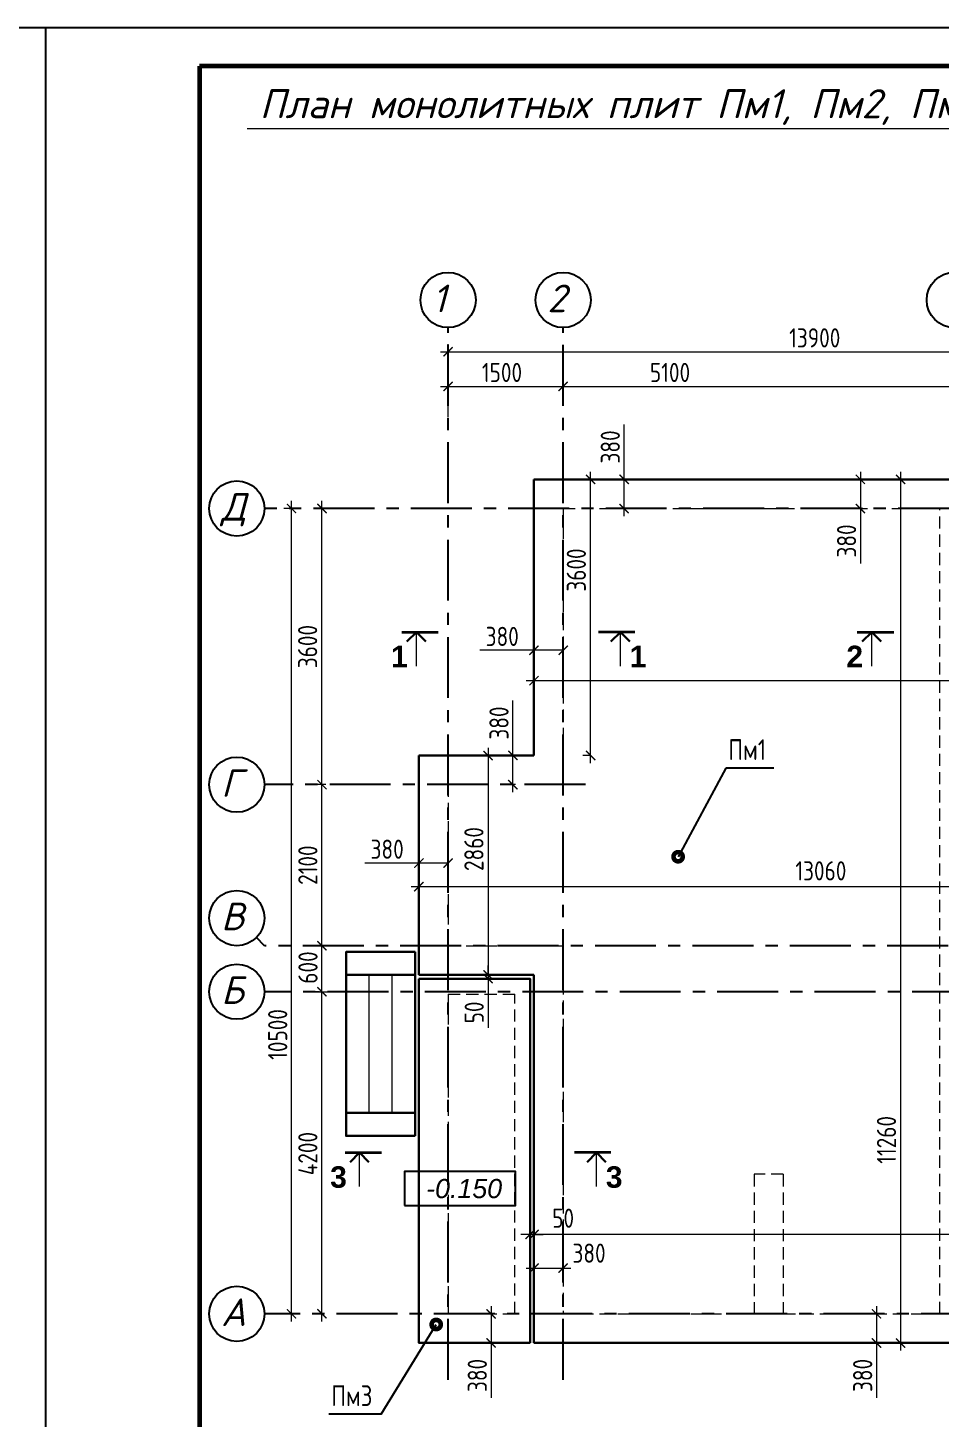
# Model space of a CAD drawing. Extents: x -12289450 to -10763036, y -7834513 to -6150123.
# Drawn here: x -11141270 to -11129377, y -7822942 to -7804813 of the extents above; entities that cross this region are included whole.
import ezdxf

# ---------------------------------------------------------------- set-up
doc = ezdxf.new("R2010")
doc.units = 0
doc.header["$LTSCALE"] = 25
doc.header["$PDMODE"] = 35
doc.linetypes.add('CENTER', pattern=[50.8, 31.75, -6.35, 6.35, -6.35])
doc.linetypes.add('HIDDEN', pattern=[9.525, 6.35, -3.175])
doc.layers.get('DefPoints').update_dxf_attribs({"color": 10, "lineweight": 30})
for name, color, linetype in [('001-ПЕРЕГОРОДКИ', 5, 'Continuous'), ('005-РАЗМЕРЫ', 252, 'Continuous'), ('014-ОСИ', 251, 'CENTER'), ('Annotation - Text', 7, 'Continuous'), ('Текст', 7, 'Continuous')]:
    doc.layers.add(name, color=color, linetype=linetype)
for name, color, linetype, lineweight in [('Ростверк', 5, 'Continuous', 35), ('СТЕНЫ', 5, 'Continuous', 40), ('Текст AMS', 7, 'Continuous', 9), ('ФУНДАМЕНТ', 5, 'Continuous', 30)]:
    doc.layers.add(name, color=color, linetype=linetype, lineweight=lineweight)
doc.styles.add('gismo', font='isocpeui.ttf')
doc.styles.add('GOST 2.304', font='cs_gost2304.shx')
doc.styles.add('Isocpeur', font='isocpeui.ttf')
doc.styles.get("Standard").update_dxf_attribs({"font": 'arial.ttf'})
doc.styles.add('СГЕНЕРИР_СТИЛЬ_1', font='arialbd.ttf')
doc.styles.add('Текстер', font='ariali.ttf')
doc.dimstyles.new('1', dxfattribs={"dimscale": 100, "dimtxt": 2.5, "dimasz": 1.2, "dimexe": 1, "dimexo": 1, "dimgap": 0.5, "dimtad": 1, "dimdec": 0, "dimzin": 0, "dimdsep": 46, "dimtxsty": 'GOST 2.304', "dimblk": 'ARCHTICK', "dimcen": 0.09, "dimdle": 1, "dimclrd": 256, "dimclre": 256, "dimclrt": 7, "dimadec": 0, "dimazin": 0, "dimtfac": 1, "dimtdec": 0, "dimtmove": 0, "dimatfit": 3, "dimldrblk": 'ARCHTICK', "dimfxl": 0, "dimtolj": 1, "dimtzin": 0, "dimlwd": 5, "dimlwe": 5, "dimarcsym": 0})

# ---------------------------------------------------------------- blocks, each defined once
blk = doc.blocks.new('_ArchTick')
at = {"color": 0, "linetype": 'ByBlock', "const_width": 0.15}
blk.add_lwpolyline([(-0.5, -0.5), (0.5, 0.5)], dxfattribs=at)
blk = doc.blocks.new('*D1415')
at = {"layer": '005-РАЗМЕРЫ', "lineweight": 5, "transparency": 16777216}
for p, q in [((-11134292, -7809557), (-11134292, -7809388)), ((-11129192, -7809557), (-11129192, -7809388)), ((-11134392, -7809488), (-11129092, -7809488))]:
    blk.add_line(p, q, dxfattribs=at)
at = {"layer": 'DefPoints', "color": 0, "transparency": 16777216}
for p in [(-11129192, -7809488), (-11134292, -7809657), (-11129192, -7809657)]:
    blk.add_point(p, dxfattribs=at)
at = {"layer": '005-РАЗМЕРЫ', "lineweight": 5, "transparency": 16777216, "xscale": 120, "yscale": 120, "zscale": 120, "rotation": 180}
blk.add_blockref('_ArchTick', (-11134292, -7809488), dxfattribs=at)
at = {"layer": '005-РАЗМЕРЫ', "lineweight": 5, "transparency": 16777216, "xscale": 120, "yscale": 120, "zscale": 120}
blk.add_blockref('_ArchTick', (-11129192, -7809488), dxfattribs=at)
at = {"layer": '005-РАЗМЕРЫ', "color": 7, "transparency": 16777216, "insert": (-11132898, -7809307), "char_height": 250, "attachment_point": 5, "style": 'GOST 2.304'}
blk.add_mtext('\\A1;5100', dxfattribs=at)
blk = doc.blocks.new('*D1416')
at = {"layer": '005-РАЗМЕРЫ', "lineweight": 5, "transparency": 16777216}
for p, q in [((-11135892, -7809038), (-11121792, -7809038)), ((-11135792, -7809884), (-11135792, -7808938)), ((-11121892, -7810101), (-11121892, -7808938))]:
    blk.add_line(p, q, dxfattribs=at)
at = {"layer": 'DefPoints', "color": 0, "transparency": 16777216}
for p in [(-11121892, -7809038), (-11135792, -7809984), (-11121892, -7810201)]:
    blk.add_point(p, dxfattribs=at)
at = {"layer": '005-РАЗМЕРЫ', "lineweight": 5, "transparency": 16777216, "xscale": 120, "yscale": 120, "zscale": 120, "rotation": 180}
blk.add_blockref('_ArchTick', (-11135792, -7809038), dxfattribs=at)
at = {"layer": '005-РАЗМЕРЫ', "lineweight": 5, "transparency": 16777216, "xscale": 120, "yscale": 120, "zscale": 120}
blk.add_blockref('_ArchTick', (-11121892, -7809038), dxfattribs=at)
at = {"layer": '005-РАЗМЕРЫ', "color": 7, "transparency": 16777216, "insert": (-11131012, -7808856), "char_height": 250, "attachment_point": 5, "style": 'GOST 2.304'}
blk.add_mtext('\\A1;13900', dxfattribs=at)
blk = doc.blocks.new('*D1417')
at = {"layer": '005-РАЗМЕРЫ', "lineweight": 5, "transparency": 16777216}
for p, q in [((-11135792, -7809557), (-11135792, -7809388)), ((-11134292, -7809557), (-11134292, -7809388)), ((-11135892, -7809488), (-11134192, -7809488))]:
    blk.add_line(p, q, dxfattribs=at)
at = {"layer": 'DefPoints', "color": 0, "transparency": 16777216}
for p in [(-11134292, -7809488), (-11135792, -7809657), (-11134292, -7809657)]:
    blk.add_point(p, dxfattribs=at)
at = {"layer": '005-РАЗМЕРЫ', "lineweight": 5, "transparency": 16777216, "xscale": 120, "yscale": 120, "zscale": 120, "rotation": 180}
blk.add_blockref('_ArchTick', (-11135792, -7809488), dxfattribs=at)
at = {"layer": '005-РАЗМЕРЫ', "lineweight": 5, "transparency": 16777216, "xscale": 120, "yscale": 120, "zscale": 120}
blk.add_blockref('_ArchTick', (-11134292, -7809488), dxfattribs=at)
at = {"layer": '005-РАЗМЕРЫ', "color": 7, "transparency": 16777216, "insert": (-11135089, -7809307), "char_height": 250, "attachment_point": 5, "style": 'GOST 2.304'}
blk.add_mtext('\\A1;1500', dxfattribs=at)
blk = doc.blocks.new('*D1421')
at = {"layer": '005-РАЗМЕРЫ', "lineweight": 5, "transparency": 16777216}
for p, q in [((-11137468, -7817381), (-11137536, -7817381)), ((-11137436, -7821681), (-11137436, -7817281)), ((-11137485, -7821581), (-11137536, -7821581))]:
    blk.add_line(p, q, dxfattribs=at)
at = {"layer": 'DefPoints', "color": 0, "transparency": 16777216}
for p in [(-11137436, -7817381), (-11137368, -7817381), (-11137385, -7821581)]:
    blk.add_point(p, dxfattribs=at)
at = {"layer": '005-РАЗМЕРЫ', "lineweight": 5, "transparency": 16777216, "xscale": 120, "yscale": 120, "zscale": 120}
for p, rotation in [((-11137436, -7817381), 90), ((-11137436, -7821581), 270)]:
    blk.add_blockref('_ArchTick', p, dxfattribs=dict(at, rotation=rotation))
at = {"layer": '005-РАЗМЕРЫ', "color": 7, "transparency": 16777216, "insert": (-11137620, -7819492), "char_height": 250, "attachment_point": 5, "rotation": 90, "style": 'GOST 2.304'}
blk.add_mtext('\\A1;4200', dxfattribs=at)
blk = doc.blocks.new('*D1422')
at = {"layer": '005-РАЗМЕРЫ', "lineweight": 5, "transparency": 16777216}
for p, q in [((-11137833, -7821681), (-11137833, -7810981)), ((-11137805, -7811081), (-11137933, -7811081)), ((-11137858, -7821581), (-11137933, -7821581))]:
    blk.add_line(p, q, dxfattribs=at)
at = {"layer": 'DefPoints', "color": 0, "transparency": 16777216}
for p in [(-11137833, -7811081), (-11137705, -7811081), (-11137758, -7821581)]:
    blk.add_point(p, dxfattribs=at)
at = {"layer": '005-РАЗМЕРЫ', "lineweight": 5, "transparency": 16777216, "xscale": 120, "yscale": 120, "zscale": 120}
for p, rotation in [((-11137833, -7811081), 90), ((-11137833, -7821581), 270)]:
    blk.add_blockref('_ArchTick', p, dxfattribs=dict(at, rotation=rotation))
at = {"layer": '005-РАЗМЕРЫ', "color": 7, "transparency": 16777216, "insert": (-11138013, -7817938), "char_height": 250, "attachment_point": 5, "rotation": 90, "style": 'GOST 2.304'}
blk.add_mtext('\\A1;10500', dxfattribs=at)
blk = doc.blocks.new('*D1423')
at = {"layer": '005-РАЗМЕРЫ', "lineweight": 5, "transparency": 16777216}
for p, q in [((-11137522, -7816781), (-11137336, -7816781)), ((-11137436, -7817481), (-11137436, -7816681)), ((-11137522, -7817381), (-11137336, -7817381))]:
    blk.add_line(p, q, dxfattribs=at)
at = {"layer": 'DefPoints', "color": 0, "transparency": 16777216}
for p in [(-11137622, -7816781), (-11137436, -7816781), (-11137622, -7817381)]:
    blk.add_point(p, dxfattribs=at)
at = {"layer": '005-РАЗМЕРЫ', "lineweight": 5, "transparency": 16777216, "xscale": 120, "yscale": 120, "zscale": 120}
for p, rotation in [((-11137436, -7816781), 90), ((-11137436, -7817381), 270)]:
    blk.add_blockref('_ArchTick', p, dxfattribs=dict(at, rotation=rotation))
at = {"layer": '005-РАЗМЕРЫ', "color": 7, "transparency": 16777216, "insert": (-11137618, -7817066), "char_height": 250, "attachment_point": 5, "rotation": 90, "style": 'GOST 2.304'}
blk.add_mtext('\\A1;600', dxfattribs=at)
blk = doc.blocks.new('*D1424')
at = {"layer": '005-РАЗМЕРЫ', "lineweight": 5, "transparency": 16777216}
for p, q in [((-11137385, -7814681), (-11137536, -7814681)), ((-11137436, -7816881), (-11137436, -7814581)), ((-11137522, -7816781), (-11137336, -7816781))]:
    blk.add_line(p, q, dxfattribs=at)
at = {"layer": 'DefPoints', "color": 0, "transparency": 16777216}
for p in [(-11137436, -7814681), (-11137285, -7814681), (-11137622, -7816781)]:
    blk.add_point(p, dxfattribs=at)
at = {"layer": '005-РАЗМЕРЫ', "lineweight": 5, "transparency": 16777216, "xscale": 120, "yscale": 120, "zscale": 120}
for p, rotation in [((-11137436, -7814681), 90), ((-11137436, -7816781), 270)]:
    blk.add_blockref('_ArchTick', p, dxfattribs=dict(at, rotation=rotation))
at = {"layer": '005-РАЗМЕРЫ', "color": 7, "transparency": 16777216, "insert": (-11137620, -7815731), "char_height": 250, "attachment_point": 5, "rotation": 90, "style": 'GOST 2.304'}
blk.add_mtext('\\A1;2100', dxfattribs=at)
blk = doc.blocks.new('*D1425')
at = {"layer": '005-РАЗМЕРЫ', "lineweight": 5, "transparency": 16777216}
for p, q in [((-11137436, -7814781), (-11137436, -7810981)), ((-11137335, -7811081), (-11137536, -7811081)), ((-11137385, -7814681), (-11137536, -7814681))]:
    blk.add_line(p, q, dxfattribs=at)
at = {"layer": 'DefPoints', "color": 0, "transparency": 16777216}
for p in [(-11137436, -7811081), (-11137235, -7811081), (-11137285, -7814681)]:
    blk.add_point(p, dxfattribs=at)
at = {"layer": '005-РАЗМЕРЫ', "lineweight": 5, "transparency": 16777216, "xscale": 120, "yscale": 120, "zscale": 120}
for p, rotation in [((-11137436, -7811081), 90), ((-11137436, -7814681), 270)]:
    blk.add_blockref('_ArchTick', p, dxfattribs=dict(at, rotation=rotation))
at = {"layer": '005-РАЗМЕРЫ', "color": 7, "transparency": 16777216, "insert": (-11137623, -7812881), "char_height": 250, "attachment_point": 5, "rotation": 90, "style": 'GOST 2.304'}
blk.add_mtext('\\A1;3600', dxfattribs=at)
blk = doc.blocks.new('*D1431')
at = {"layer": '005-РАЗМЕРЫ', "lineweight": 5, "ltscale": 100, "transparency": 16777216}
for p, q in [((-11134672, -7813194), (-11134672, -7813426)), ((-11123112, -7813201), (-11123112, -7813426)), ((-11123012, -7813326), (-11134772, -7813326))]:
    blk.add_line(p, q, dxfattribs=at)
at = {"layer": 'DefPoints', "color": 0, "ltscale": 100, "transparency": 16777216}
for p in [(-11134672, -7813094), (-11123112, -7813101), (-11134672, -7813326)]:
    blk.add_point(p, dxfattribs=at)
at = {"layer": '005-РАЗМЕРЫ', "lineweight": 5, "ltscale": 100, "transparency": 16777216, "xscale": 120, "yscale": 120, "zscale": 120, "rotation": 180}
blk.add_blockref('_ArchTick', (-11134672, -7813326), dxfattribs=at)
at = {"layer": '005-РАЗМЕРЫ', "lineweight": 5, "ltscale": 100, "transparency": 16777216, "xscale": 120, "yscale": 120, "zscale": 120}
blk.add_blockref('_ArchTick', (-11123112, -7813326), dxfattribs=at)
at = {"layer": '005-РАЗМЕРЫ', "color": 7, "ltscale": 100, "transparency": 16777216, "insert": (-11126764, -7813020), "char_height": 250, "attachment_point": 5, "style": 'GOST 2.304'}
blk.add_mtext('\\A1;11560', dxfattribs=at)
blk = doc.blocks.new('*D1432')
at = {"layer": '005-РАЗМЕРЫ', "lineweight": 5, "ltscale": 10, "transparency": 16777216}
for p, q in [((-11134672, -7813021), (-11134672, -7812829)), ((-11134292, -7813021), (-11134292, -7812829)), ((-11134672, -7812929), (-11135379, -7812929)), ((-11134292, -7812929), (-11134772, -7812929))]:
    blk.add_line(p, q, dxfattribs=at)
at = {"layer": 'DefPoints', "color": 0, "ltscale": 10, "transparency": 16777216}
for p in [(-11134292, -7812929), (-11134672, -7813121), (-11134292, -7813121)]:
    blk.add_point(p, dxfattribs=at)
at = {"layer": '005-РАЗМЕРЫ', "lineweight": 5, "ltscale": 10, "transparency": 16777216, "xscale": 120, "yscale": 120, "zscale": 120, "rotation": 180}
blk.add_blockref('_ArchTick', (-11134672, -7812929), dxfattribs=at)
at = {"layer": '005-РАЗМЕРЫ', "lineweight": 5, "ltscale": 10, "transparency": 16777216, "xscale": 120, "yscale": 120, "zscale": 120}
blk.add_blockref('_ArchTick', (-11134292, -7812929), dxfattribs=at)
at = {"layer": '005-РАЗМЕРЫ', "color": 7, "ltscale": 10, "transparency": 16777216, "insert": (-11135086, -7812749), "char_height": 250, "attachment_point": 5, "style": 'GOST 2.304'}
blk.add_mtext('\\A1;380', dxfattribs=at)
blk = doc.blocks.new('*D1433')
at = {"layer": '005-РАЗМЕРЫ', "lineweight": 5, "transparency": 16777216}
for p, q in [((-11130417, -7810601), (-11130417, -7811081)), ((-11130385, -7810701), (-11130517, -7810701)), ((-11130385, -7811081), (-11130517, -7811081)), ((-11130417, -7811081), (-11130417, -7811798))]:
    blk.add_line(p, q, dxfattribs=at)
at = {"layer": 'DefPoints', "color": 0, "transparency": 16777216}
for p in [(-11130285, -7810701), (-11130417, -7811081), (-11130285, -7811081)]:
    blk.add_point(p, dxfattribs=at)
at = {"layer": '005-РАЗМЕРЫ', "lineweight": 5, "transparency": 16777216, "xscale": 120, "yscale": 120, "zscale": 120}
for p, rotation in [((-11130417, -7810701), 90), ((-11130417, -7811081), 270)]:
    blk.add_blockref('_ArchTick', p, dxfattribs=dict(at, rotation=rotation))
at = {"layer": '005-РАЗМЕРЫ', "color": 7, "transparency": 16777216, "insert": (-11130597, -7811504), "char_height": 250, "attachment_point": 5, "rotation": 90, "style": 'GOST 2.304'}
blk.add_mtext('\\A1;380', dxfattribs=at)
blk = doc.blocks.new('*D1434')
at = {"layer": '005-РАЗМЕРЫ', "lineweight": 5, "transparency": 16777216}
for p, q in [((-11130207, -7821481), (-11130207, -7821961)), ((-11130174, -7821581), (-11130307, -7821581)), ((-11130174, -7821961), (-11130307, -7821961)), ((-11130207, -7821961), (-11130207, -7822678))]:
    blk.add_line(p, q, dxfattribs=at)
at = {"layer": 'DefPoints', "color": 0, "transparency": 16777216}
for p in [(-11130074, -7821581), (-11130207, -7821961), (-11130074, -7821961)]:
    blk.add_point(p, dxfattribs=at)
at = {"layer": '005-РАЗМЕРЫ', "lineweight": 5, "transparency": 16777216, "xscale": 120, "yscale": 120, "zscale": 120}
for p, rotation in [((-11130207, -7821581), 90), ((-11130207, -7821961), 270)]:
    blk.add_blockref('_ArchTick', p, dxfattribs=dict(at, rotation=rotation))
at = {"layer": '005-РАЗМЕРЫ', "color": 7, "transparency": 16777216, "insert": (-11130387, -7822384), "char_height": 250, "attachment_point": 5, "rotation": 90, "style": 'GOST 2.304'}
blk.add_mtext('\\A1;380', dxfattribs=at)
blk = doc.blocks.new('*D1435')
at = {"layer": '005-РАЗМЕРЫ', "lineweight": 5, "transparency": 16777216}
for p, q in [((-11129893, -7810601), (-11129893, -7822061)), ((-11129860, -7810701), (-11129993, -7810701)), ((-11129860, -7821961), (-11129993, -7821961))]:
    blk.add_line(p, q, dxfattribs=at)
at = {"layer": 'DefPoints', "color": 0, "transparency": 16777216}
for p in [(-11129760, -7810701), (-11129893, -7821961), (-11129760, -7821961)]:
    blk.add_point(p, dxfattribs=at)
at = {"layer": '005-РАЗМЕРЫ', "lineweight": 5, "transparency": 16777216, "xscale": 120, "yscale": 120, "zscale": 120}
for p, rotation in [((-11129893, -7810701), 90), ((-11129893, -7821961), 270)]:
    blk.add_blockref('_ArchTick', p, dxfattribs=dict(at, rotation=rotation))
at = {"layer": '005-РАЗМЕРЫ', "color": 7, "transparency": 16777216, "insert": (-11130077, -7819313), "char_height": 250, "attachment_point": 5, "rotation": 90, "style": 'GOST 2.304'}
blk.add_mtext('\\A1;11260', dxfattribs=at)
blk = doc.blocks.new('*D1437')
at = {"layer": '005-РАЗМЕРЫ', "lineweight": 5, "ltscale": 100, "transparency": 16777216}
for p, q in [((-11136172, -7815877), (-11136172, -7816112)), ((-11123112, -7815901), (-11123112, -7816112)), ((-11123012, -7816012), (-11136272, -7816012))]:
    blk.add_line(p, q, dxfattribs=at)
at = {"layer": 'DefPoints', "color": 0, "ltscale": 100, "transparency": 16777216}
for p in [(-11136172, -7815777), (-11123112, -7815801), (-11136172, -7816012)]:
    blk.add_point(p, dxfattribs=at)
at = {"layer": '005-РАЗМЕРЫ', "lineweight": 5, "ltscale": 100, "transparency": 16777216, "xscale": 120, "yscale": 120, "zscale": 120, "rotation": 180}
blk.add_blockref('_ArchTick', (-11136172, -7816012), dxfattribs=at)
at = {"layer": '005-РАЗМЕРЫ', "lineweight": 5, "ltscale": 100, "transparency": 16777216, "xscale": 120, "yscale": 120, "zscale": 120}
blk.add_blockref('_ArchTick', (-11123112, -7816012), dxfattribs=at)
at = {"layer": '005-РАЗМЕРЫ', "color": 7, "ltscale": 100, "transparency": 16777216, "insert": (-11130932, -7815805), "char_height": 250, "attachment_point": 5, "style": 'GOST 2.304'}
blk.add_mtext('\\A1;13060', dxfattribs=at)
blk = doc.blocks.new('*D1438')
at = {"layer": '005-РАЗМЕРЫ', "lineweight": 5, "ltscale": 10, "transparency": 16777216}
for p, q in [((-11136172, -7815704), (-11136879, -7815704)), ((-11135792, -7815704), (-11136272, -7815704)), ((-11136172, -7815777), (-11136172, -7815604)), ((-11135792, -7815777), (-11135792, -7815604))]:
    blk.add_line(p, q, dxfattribs=at)
at = {"layer": 'DefPoints', "color": 0, "ltscale": 10, "transparency": 16777216}
for p in [(-11135792, -7815704), (-11136172, -7815877), (-11135792, -7815877)]:
    blk.add_point(p, dxfattribs=at)
at = {"layer": '005-РАЗМЕРЫ', "lineweight": 5, "ltscale": 10, "transparency": 16777216, "xscale": 120, "yscale": 120, "zscale": 120, "rotation": 180}
blk.add_blockref('_ArchTick', (-11136172, -7815704), dxfattribs=at)
at = {"layer": '005-РАЗМЕРЫ', "lineweight": 5, "ltscale": 10, "transparency": 16777216, "xscale": 120, "yscale": 120, "zscale": 120}
blk.add_blockref('_ArchTick', (-11135792, -7815704), dxfattribs=at)
at = {"layer": '005-РАЗМЕРЫ', "color": 7, "ltscale": 10, "transparency": 16777216, "insert": (-11136586, -7815523), "char_height": 250, "attachment_point": 5, "style": 'GOST 2.304'}
blk.add_mtext('\\A1;380', dxfattribs=at)
blk = doc.blocks.new('*D1440')
at = {"layer": '005-РАЗМЕРЫ', "lineweight": 5, "ltscale": 100, "transparency": 16777216}
for p, q in [((-11134672, -7820414), (-11134672, -7820646)), ((-11124612, -7820414), (-11124612, -7820646)), ((-11124512, -7820546), (-11134772, -7820546))]:
    blk.add_line(p, q, dxfattribs=at)
at = {"layer": 'DefPoints', "color": 0, "ltscale": 100, "transparency": 16777216}
for p in [(-11134672, -7820314), (-11124612, -7820314), (-11134672, -7820546)]:
    blk.add_point(p, dxfattribs=at)
at = {"layer": '005-РАЗМЕРЫ', "lineweight": 5, "ltscale": 100, "transparency": 16777216, "xscale": 120, "yscale": 120, "zscale": 120, "rotation": 180}
blk.add_blockref('_ArchTick', (-11134672, -7820546), dxfattribs=at)
at = {"layer": '005-РАЗМЕРЫ', "lineweight": 5, "ltscale": 100, "transparency": 16777216, "xscale": 120, "yscale": 120, "zscale": 120}
blk.add_blockref('_ArchTick', (-11124612, -7820546), dxfattribs=at)
at = {"layer": '005-РАЗМЕРЫ', "color": 7, "ltscale": 100, "transparency": 16777216, "insert": (-11128038, -7820312), "char_height": 250, "attachment_point": 5, "style": 'GOST 2.304'}
blk.add_mtext('\\A1;10060', dxfattribs=at)
blk = doc.blocks.new('*D1441')
at = {"layer": '005-РАЗМЕРЫ', "lineweight": 5, "transparency": 16777216}
for p, q in [((-11135322, -7814301), (-11135170, -7814301)), ((-11135270, -7814201), (-11135270, -7817261)), ((-11135238, -7817161), (-11135370, -7817161))]:
    blk.add_line(p, q, dxfattribs=at)
at = {"layer": 'DefPoints', "color": 0, "transparency": 16777216}
for p in [(-11135422, -7814301), (-11135270, -7817161), (-11135138, -7817161)]:
    blk.add_point(p, dxfattribs=at)
at = {"layer": '005-РАЗМЕРЫ', "lineweight": 5, "transparency": 16777216, "xscale": 120, "yscale": 120, "zscale": 120}
for p, rotation in [((-11135270, -7814301), 90), ((-11135270, -7817161), 270)]:
    blk.add_blockref('_ArchTick', p, dxfattribs=dict(at, rotation=rotation))
at = {"layer": '005-РАЗМЕРЫ', "color": 7, "transparency": 16777216, "insert": (-11135455, -7815521), "char_height": 250, "attachment_point": 5, "rotation": 90, "style": 'GOST 2.304'}
blk.add_mtext('\\A1;2860', dxfattribs=at)
blk = doc.blocks.new('*D1442')
at = {"layer": '005-РАЗМЕРЫ', "lineweight": 5, "transparency": 16777216}
for p, q in [((-11135231, -7821481), (-11135231, -7821961)), ((-11135199, -7821581), (-11135331, -7821581)), ((-11135199, -7821961), (-11135331, -7821961)), ((-11135231, -7821961), (-11135231, -7822678))]:
    blk.add_line(p, q, dxfattribs=at)
at = {"layer": 'DefPoints', "color": 0, "transparency": 16777216}
for p in [(-11135099, -7821581), (-11135231, -7821961), (-11135099, -7821961)]:
    blk.add_point(p, dxfattribs=at)
at = {"layer": '005-РАЗМЕРЫ', "lineweight": 5, "transparency": 16777216, "xscale": 120, "yscale": 120, "zscale": 120}
for p, rotation in [((-11135231, -7821581), 90), ((-11135231, -7821961), 270)]:
    blk.add_blockref('_ArchTick', p, dxfattribs=dict(at, rotation=rotation))
at = {"layer": '005-РАЗМЕРЫ', "color": 7, "transparency": 16777216, "insert": (-11135411, -7822384), "char_height": 250, "attachment_point": 5, "rotation": 90, "style": 'GOST 2.304'}
blk.add_mtext('\\A1;380', dxfattribs=at)
blk = doc.blocks.new('*D1443')
at = {"layer": '005-РАЗМЕРЫ', "lineweight": 5, "transparency": 16777216}
for p, q in [((-11134947, -7814301), (-11134947, -7813584)), ((-11134915, -7814301), (-11135047, -7814301)), ((-11134947, -7814781), (-11134947, -7814301)), ((-11134915, -7814681), (-11135047, -7814681))]:
    blk.add_line(p, q, dxfattribs=at)
at = {"layer": 'DefPoints', "color": 0, "transparency": 16777216}
for p in [(-11134947, -7814301), (-11134815, -7814301), (-11134815, -7814681)]:
    blk.add_point(p, dxfattribs=at)
at = {"layer": '005-РАЗМЕРЫ', "lineweight": 5, "transparency": 16777216, "xscale": 120, "yscale": 120, "zscale": 120}
for p, rotation in [((-11134947, -7814301), 90), ((-11134947, -7814681), 270)]:
    blk.add_blockref('_ArchTick', p, dxfattribs=dict(at, rotation=rotation))
at = {"layer": '005-РАЗМЕРЫ', "color": 7, "transparency": 16777216, "insert": (-11135128, -7813878), "char_height": 250, "attachment_point": 5, "rotation": 90, "style": 'GOST 2.304'}
blk.add_mtext('\\A1;380', dxfattribs=at)
blk = doc.blocks.new('*D1444')
at = {"layer": '005-РАЗМЕРЫ', "lineweight": 5, "transparency": 16777216}
for p, q in [((-11133497, -7810701), (-11133497, -7809984)), ((-11133464, -7810701), (-11133597, -7810701)), ((-11133497, -7811181), (-11133497, -7810701)), ((-11133464, -7811081), (-11133597, -7811081))]:
    blk.add_line(p, q, dxfattribs=at)
at = {"layer": 'DefPoints', "color": 0, "transparency": 16777216}
for p in [(-11133497, -7810701), (-11133364, -7810701), (-11133364, -7811081)]:
    blk.add_point(p, dxfattribs=at)
at = {"layer": '005-РАЗМЕРЫ', "lineweight": 5, "transparency": 16777216, "xscale": 120, "yscale": 120, "zscale": 120}
for p, rotation in [((-11133497, -7810701), 90), ((-11133497, -7811081), 270)]:
    blk.add_blockref('_ArchTick', p, dxfattribs=dict(at, rotation=rotation))
at = {"layer": '005-РАЗМЕРЫ', "color": 7, "transparency": 16777216, "insert": (-11133677, -7810278), "char_height": 250, "attachment_point": 5, "rotation": 90, "style": 'GOST 2.304'}
blk.add_mtext('\\A1;380', dxfattribs=at)
blk = doc.blocks.new('*D1445')
at = {"layer": '005-РАЗМЕРЫ', "lineweight": 5, "transparency": 16777216}
for p, q in [((-11133933, -7814401), (-11133933, -7810601)), ((-11133420, -7810701), (-11134033, -7810701)), ((-11133943, -7814301), (-11134033, -7814301))]:
    blk.add_line(p, q, dxfattribs=at)
at = {"layer": 'DefPoints', "color": 0, "transparency": 16777216}
for p in [(-11133933, -7810701), (-11133320, -7810701), (-11133843, -7814301)]:
    blk.add_point(p, dxfattribs=at)
at = {"layer": '005-РАЗМЕРЫ', "lineweight": 5, "transparency": 16777216, "xscale": 120, "yscale": 120, "zscale": 120}
for p, rotation in [((-11133933, -7810701), 90), ((-11133933, -7814301), 270)]:
    blk.add_blockref('_ArchTick', p, dxfattribs=dict(at, rotation=rotation))
at = {"layer": '005-РАЗМЕРЫ', "color": 7, "transparency": 16777216, "insert": (-11134120, -7811883), "char_height": 250, "attachment_point": 5, "rotation": 90, "style": 'GOST 2.304'}
blk.add_mtext('\\A1;3600', dxfattribs=at)
blk = doc.blocks.new('*D1447')
at = {"layer": '005-РАЗМЕРЫ', "lineweight": 5, "ltscale": 100, "transparency": 16777216}
for p, q in [((-11134722, -7820546), (-11134842, -7820546)), ((-11134722, -7820530), (-11134722, -7820646)), ((-11134672, -7820546), (-11134722, -7820546)), ((-11134672, -7820530), (-11134672, -7820646)), ((-11134672, -7820546), (-11134552, -7820546))]:
    blk.add_line(p, q, dxfattribs=at)
at = {"layer": 'DefPoints', "color": 0, "ltscale": 100, "transparency": 16777216}
for p in [(-11134722, -7820430), (-11134672, -7820430), (-11134722, -7820546)]:
    blk.add_point(p, dxfattribs=at)
at = {"layer": '005-РАЗМЕРЫ', "lineweight": 5, "ltscale": 100, "transparency": 16777216, "xscale": 120, "yscale": 120, "zscale": 120}
blk.add_blockref('_ArchTick', (-11134722, -7820546), dxfattribs=at)
at = {"layer": '005-РАЗМЕРЫ', "lineweight": 5, "ltscale": 100, "transparency": 16777216, "xscale": 120, "yscale": 120, "zscale": 120, "rotation": 180}
blk.add_blockref('_ArchTick', (-11134672, -7820546), dxfattribs=at)
at = {"layer": '005-РАЗМЕРЫ', "color": 7, "ltscale": 100, "transparency": 16777216, "insert": (-11134292, -7820334), "char_height": 250, "attachment_point": 5, "style": 'GOST 2.304'}
blk.add_mtext('\\A1;50', dxfattribs=at)
blk = doc.blocks.new('*D1448')
at = {"layer": '005-РАЗМЕРЫ', "lineweight": 5, "transparency": 16777216}
for p, q in [((-11135274, -7817161), (-11135370, -7817161)), ((-11135274, -7817211), (-11135370, -7817211)), ((-11135270, -7817161), (-11135270, -7817041)), ((-11135270, -7817161), (-11135270, -7817211)), ((-11135270, -7817211), (-11135270, -7817851))]:
    blk.add_line(p, q, dxfattribs=at)
at = {"layer": 'DefPoints', "color": 0, "transparency": 16777216}
for p in [(-11135270, -7817161), (-11135174, -7817161), (-11135174, -7817211)]:
    blk.add_point(p, dxfattribs=at)
at = {"layer": '005-РАЗМЕРЫ', "lineweight": 5, "transparency": 16777216, "xscale": 120, "yscale": 120, "zscale": 120}
for p, rotation in [((-11135270, -7817161), 270), ((-11135270, -7817211), 90)]:
    blk.add_blockref('_ArchTick', p, dxfattribs=dict(at, rotation=rotation))
at = {"layer": '005-РАЗМЕРЫ', "color": 7, "transparency": 16777216, "insert": (-11135451, -7817651), "char_height": 250, "attachment_point": 5, "rotation": 90, "style": 'GOST 2.304'}
blk.add_mtext('\\A1;50', dxfattribs=at)
blk = doc.blocks.new('*D1449')
at = {"layer": '005-РАЗМЕРЫ', "lineweight": 5, "ltscale": 100, "transparency": 16777216}
for p, q in [((-11134772, -7820985), (-11134192, -7820985)), ((-11134672, -7820969), (-11134672, -7821085)), ((-11134292, -7820969), (-11134292, -7821085))]:
    blk.add_line(p, q, dxfattribs=at)
at = {"layer": 'DefPoints', "color": 0, "ltscale": 100, "transparency": 16777216}
for p in [(-11134672, -7820869), (-11134292, -7820869), (-11134292, -7820985)]:
    blk.add_point(p, dxfattribs=at)
at = {"layer": '005-РАЗМЕРЫ', "lineweight": 5, "ltscale": 100, "transparency": 16777216, "xscale": 120, "yscale": 120, "zscale": 120, "rotation": 180}
blk.add_blockref('_ArchTick', (-11134672, -7820985), dxfattribs=at)
at = {"layer": '005-РАЗМЕРЫ', "lineweight": 5, "ltscale": 100, "transparency": 16777216, "xscale": 120, "yscale": 120, "zscale": 120}
blk.add_blockref('_ArchTick', (-11134292, -7820985), dxfattribs=at)
at = {"layer": '005-РАЗМЕРЫ', "color": 7, "ltscale": 100, "transparency": 16777216, "insert": (-11133954, -7820790), "char_height": 250, "attachment_point": 5, "style": 'GOST 2.304'}
blk.add_mtext('\\A1;380', dxfattribs=at)
blk = doc.blocks.new('Уровень')
at = {"color": 213, "linetype": 'ByBlock'}
blk.add_lwpolyline([(0, 0), (1544, 0), (1544, 469), (0, 469)], close=True, dxfattribs=at)
at = {"flags": 4}
blk.add_attdef('+-0.000', (70, 107), '', height=250, dxfattribs=at)

msp = doc.modelspace()

# ---------------------------------------------------------------- linework, layer by layer
at = {"lineweight": 25, "ltscale": 20}
for p, q in [((-11131546.7, -7814466.4), (-11132170.9, -7814466.4)), ((-11136664, -7822889.9), (-11137347.2, -7822889.9))]:
    msp.add_line(p, q, dxfattribs=at)
at = {"linetype": 'Continuous', "lineweight": 25, "ltscale": 75, "extrusion": (0, 1, 0), "elevation": -7804813.4}
for points in [[(11141034.7, 0), (11183034.5, 0)], [(11099034.9, 0), (11141034.7, 0)]]:
    msp.add_lwpolyline(points, dxfattribs=at)
at = {"linetype": 'Continuous', "lineweight": 25, "ltscale": 75, "extrusion": (1, 0, 0), "elevation": -11141034.7}
msp.add_lwpolyline([(-7834505.2, 0), (-7804813.4, 0)], dxfattribs=at)
msp.add_lwpolyline([(-7834505.2, 0), (-7804813.4, 0)], dxfattribs=at)
at = {"linetype": 'Continuous', "lineweight": 60, "ltscale": 75, "extrusion": (0, 1, 0), "elevation": -7805313.3}
msp.add_lwpolyline([(11099544.1, 0), (11139033.2, 0)], dxfattribs=at)
at = {"linetype": 'Continuous', "lineweight": 60, "ltscale": 75, "extrusion": (1, 0, 0), "elevation": -11139033.2}
msp.add_lwpolyline([(-7805313.3, 0), (-7834005.3, 0)], dxfattribs=at)
at = {"lineweight": 25, "ltscale": 20}
for points in [[(-11132170.9, -7814466.4), (-11132793.1, -7815621.2)], [(-11136664, -7822889.9), (-11135946.6, -7821720.1)]]:
    msp.add_lwpolyline(points, dxfattribs=at)
at = {"lineweight": 25, "ltscale": 20, "const_width": 120}
for points in [[(-11132763.1, -7815621.2, -1), (-11132823.1, -7815621.2, -1)], [(-11135916.6, -7821720.1, -1), (-11135976.6, -7821720.1, -1)]]:
    msp.add_lwpolyline(points, format="xyb", close=True, dxfattribs=at)
at = {"layer": '001-ПЕРЕГОРОДКИ', "lineweight": 35, "ltscale": 100}
for points in [[(-11136393.9, -7812692), (-11135919.2, -7812692)], [(-11133356.8, -7812692), (-11133831.5, -7812692)], [(-11130457.4, -7812692), (-11129982.7, -7812692)], [(-11137135.5, -7819479.1), (-11136660.8, -7819479.1)], [(-11133668.1, -7819479.1), (-11134142.8, -7819479.1)]]:
    msp.add_lwpolyline(points, dxfattribs=at)
at = {"layer": '001-ПЕРЕГОРОДКИ', "lineweight": 18, "ltscale": 100}
for points in [[(-11136204.9, -7813135.8), (-11136204.9, -7812692)], [(-11136204.9, -7813135.8), (-11136204.9, -7812692)], [(-11133545.8, -7813135.8), (-11133545.8, -7812692)], [(-11133545.8, -7813135.8), (-11133545.8, -7812692)], [(-11130268.3, -7813135.8), (-11130268.3, -7812692)], [(-11130268.3, -7813135.8), (-11130268.3, -7812692)], [(-11136946.5, -7819922.8), (-11136946.5, -7819479.1)], [(-11136946.5, -7819922.8), (-11136946.5, -7819479.1)], [(-11133857.2, -7819922.8), (-11133857.2, -7819479.1)], [(-11133857.2, -7819922.8), (-11133857.2, -7819479.1)]]:
    msp.add_lwpolyline(points, dxfattribs=at)
at = {"layer": '014-ОСИ'}
for points in [[(-11135792, -7822441.1), (-11135792, -7808722.5)], [(-11134292, -7822441.1), (-11134292, -7808722.5)], [(-11126592.8, -7811081.1), (-11138185.6, -7811081.1)], [(-11134001.5, -7814681.1), (-11138185.6, -7814681.1)], [(-11138185.6, -7816781.1), (-11138291.1, -7816675.7)], [(-11122921.9, -7816781.1), (-11138185.6, -7816781.1)], [(-11121330, -7817381.1), (-11138185.6, -7817381.1)], [(-11121212, -7821581.1), (-11138185.6, -7821581.1)]]:
    msp.add_lwpolyline(points, dxfattribs=at)
at = {"layer": 'Ростверк', "lineweight": 13, "ltscale": 100}
for points in [[(-11137122, -7818961.1), (-11137122, -7817161.1)], [(-11136822, -7818961.1), (-11136822, -7817161.1)], [(-11136522, -7818961.1), (-11136522, -7817161.1)]]:
    msp.add_lwpolyline(points, dxfattribs=at)
at = {"layer": 'СТЕНЫ', "lineweight": 30, "ltscale": 3}
for p, q in [((-11134672, -7810701.1), (-11123112, -7810701.1)), ((-11134672, -7814301.1), (-11136172, -7814301.1)), ((-11136172, -7814301.1), (-11136172, -7817161.1)), ((-11136172, -7817161.1), (-11134672, -7817161.1)), ((-11134672, -7821961.1), (-11124612, -7821961.1))]:
    msp.add_line(p, q, dxfattribs=at)
for points in [[(-11134672, -7810701.1), (-11134672, -7814301.1)], [(-11136222, -7816861.1), (-11137122, -7816861.1), (-11137122, -7819261.1), (-11136222, -7819261.1)], [(-11136222, -7819261.1), (-11136222, -7816861.1)], [(-11136222, -7817161.1), (-11137122, -7817161.1), (-11137122, -7818961.1), (-11136222, -7818961.1)], [(-11136172, -7817211.1), (-11136172, -7821961.1), (-11134722, -7821961.1)], [(-11136172, -7817211.1), (-11134722, -7817211.1), (-11134722, -7821961.1)], [(-11134672, -7817161.1), (-11134672, -7821961.1)]]:
    msp.add_lwpolyline(points, dxfattribs=at)
at = {"layer": 'СТЕНЫ', "color": 5, "lineweight": 30}
for points in [[(-11136204.9, -7812692), (-11136328.2, -7812815.4)], [(-11136204.9, -7812692), (-11136081.5, -7812815.4)], [(-11133545.8, -7812692), (-11133669.2, -7812815.4)], [(-11133545.8, -7812692), (-11133422.5, -7812815.4)], [(-11130268.3, -7812692), (-11130391.7, -7812815.4)], [(-11130268.3, -7812692), (-11130145, -7812815.4)], [(-11136946.5, -7819479.1), (-11137069.8, -7819602.4)], [(-11136946.5, -7819479.1), (-11136823.1, -7819602.4)], [(-11133857.2, -7819479.1), (-11133980.5, -7819602.4)], [(-11133857.2, -7819479.1), (-11133733.8, -7819602.4)]]:
    msp.add_lwpolyline(points, dxfattribs=at)
at = {"layer": 'Текст'}
for centre in [(-11135792, -7808362.5), (-11134292, -7808362.5), (-11129192, -7808362.5), (-11138545.6, -7811081.1), (-11138545.6, -7814681.1), (-11138545.6, -7816421.1), (-11138545.6, -7817381.1), (-11138545.6, -7821581.1)]:
    msp.add_circle(centre, 360, dxfattribs=at)
at = {"layer": 'Текст AMS', "linetype": 'Continuous', "lineweight": 5, "ltscale": 75}
msp.add_lwpolyline([(-11138413, -7806125.2), (-11124804.9, -7806125.2)], dxfattribs=at)
at = {"layer": 'ФУНДАМЕНТ', "linetype": 'HIDDEN', "lineweight": 0}
for p, q in [((-11135792, -7814681.1), (-11135792, -7816781.1)), ((-11135792, -7816781.1), (-11134292, -7816781.1)), ((-11131422, -7819761.1), (-11131802, -7819761.1)), ((-11134292, -7821581.1), (-11131802, -7821581.1))]:
    msp.add_line(p, q, dxfattribs=at)
for points in [[(-11134292, -7811081.1), (-11134292, -7814681.1)], [(-11134292, -7811081.1), (-11129382, -7811081.1)], [(-11129382, -7821581.1), (-11129382, -7811081.1)], [(-11134292, -7816781.1), (-11134292, -7821581.1)], [(-11135792, -7817411.1), (-11135792, -7821581.1), (-11134922, -7821581.1)], [(-11135792, -7817411.1), (-11134922, -7817411.1)], [(-11134922, -7821581.1), (-11134922, -7817411.1)], [(-11131802, -7819761.1), (-11131802, -7821581.1)], [(-11131422, -7819761.1), (-11131422, -7821581.1)], [(-11131422, -7821581.1), (-11129382, -7821581.1)]]:
    msp.add_lwpolyline(points, dxfattribs=at)

# ---------------------------------------------------------------- block references
at = {"color": 7, "ltscale": 2}
ref = msp.add_blockref('Уровень', (-11136361.9, -7820166.4), dxfattribs=dict(at, xscale=0.9375, yscale=0.9375, zscale=0.9375))
ref.add_attrib('+-0.000', ' -0.150', (-11136174.9, -7820072.3), dxfattribs={"height": 250, "style": 'Текстер'})

# ---------------------------------------------------------------- texts
at = {"lineweight": 25, "ltscale": 20, "style": 'GOST 2.304'}
for s, p in [('Пм1', (-11132138.7, -7814359.6)), ('Пм3', (-11137315.1, -7822783.1))]:
    msp.add_text(s, height=270, dxfattribs=at).set_placement(p)
at = {"layer": 'Annotation - Text', "color": 0, "lineweight": 25, "style": 'gismo'}
msp.add_text('План монолитных плит Пм1, Пм2, Пм3 на отм. -0.150. ', height=378, dxfattribs=at).set_placement((-11138248.9, -7805992))
at = {"layer": 'Annotation - Text', "color": 7, "linetype": 'Continuous', "lineweight": 0, "char_height": 280, "attachment_point": 2, "style": 'СГЕНЕРИР_СТИЛЬ_1'}
for s, insert in [('2', (-11130490.7, -7812869.8)), ('1', (-11136427.3, -7812869.8)), ('1', (-11133315.4, -7812869.8)), ('3', (-11137220.2, -7819656.8)), ('3', (-11133626.8, -7819656.8))]:
    msp.add_mtext(s, dxfattribs=dict(at, insert=insert))
at = {"layer": 'Текст', "style": 'Isocpeur'}
for s, p in [('1', (-11135997.3, -7808521.2)), ('2', (-11134497.3, -7808521.2)), ('Д', (-11138750.9, -7811239.9)), ('Г', (-11138750.9, -7814839.9)), ('В', (-11138750.9, -7816579.9)), ('Б', (-11138750.9, -7817539.9)), ('А', (-11138750.9, -7821739.9))]:
    msp.add_text(s, height=360, dxfattribs=at).set_placement(p)

# ---------------------------------------------------------------- dimensions: what is measured, and where the dimension line sits
at = {"layer": '005-РАЗМЕРЫ'}
for base, p1, p2, picture, middle in [((-11121892, -7809038.1), (-11135792, -7809984.3), (-11121892, -7810201.5), '*D1416', (-11131011.6, -7809038.1)), ((-11134292, -7809487.5), (-11135792, -7809656.7), (-11134292, -7809656.7), '*D1417', (-11135089.3, -7809487.5)), ((-11129192, -7809487.5), (-11134292, -7809656.7), (-11129192, -7809656.7), '*D1415', (-11132898.3, -7809487.5))]:
    dim = msp.add_linear_dim(base=base, p1=p1, p2=p2, dimstyle='1', dxfattribs=at)
    dim.commit()
    dim.dimension.update_dxf_attribs({"geometry": picture, "text_midpoint": middle, "dimtype": 160})
for base, p1, p2, angle, picture, middle in [((-11133496.7, -7810701.1), (-11133364.3, -7811081.1), (-11133364.3, -7810701.1), 270, '*D1444', (-11133496.7, -7810278.2)), ((-11133932.9, -7810701.1), (-11133842.7, -7814301.1), (-11133319.6, -7810701.1), 270, '*D1445', (-11133932.9, -7811883.2)), ((-11130417.2, -7811081.1), (-11130284.9, -7810701.1), (-11130284.9, -7811081.1), 90, '*D1433', (-11130417.2, -7811504)), ((-11129892.7, -7821961.1), (-11129760.3, -7810701.1), (-11129760.3, -7821961.1), 90, '*D1435', (-11129892.7, -7819313.4)), ((-11137832.7, -7811081.1), (-11137757.6, -7821581.1), (-11137705.4, -7811081.1), 90, '*D1422', (-11137832.7, -7817937.8)), ((-11134947.5, -7814301.1), (-11134815.1, -7814681.1), (-11134815.1, -7814301.1), 270, '*D1443', (-11134947.5, -7813878.2)), ((-11135270.5, -7817161.1), (-11135422, -7814301.1), (-11135138.1, -7817161.1), 90, '*D1441', (-11135270.5, -7815520.7)), ((-11137435.5, -7816781.1), (-11137621.7, -7817381.1), (-11137621.7, -7816781.1), 90, '*D1423', (-11137435.5, -7817066.1)), ((-11135270.5, -7817161.1), (-11135173.7, -7817211.1), (-11135173.7, -7817161.1), 90, '*D1448', (-11135270.5, -7817651.1)), ((-11137435.5, -7817381.1), (-11137384.6, -7821581.1), (-11137368, -7817381.1), 90, '*D1421', (-11137435.5, -7819491.9)), ((-11135231.3, -7821961.1), (-11135098.9, -7821581.1), (-11135098.9, -7821961.1), 90, '*D1442', (-11135231.3, -7822384)), ((-11130206.6, -7821961.1), (-11130074.2, -7821581.1), (-11130074.2, -7821961.1), 90, '*D1434', (-11130206.6, -7822384))]:
    dim = msp.add_linear_dim(base=base, p1=p1, p2=p2, angle=angle, dimstyle='1', dxfattribs=at)
    dim.commit()
    dim.dimension.update_dxf_attribs({"geometry": picture, "text_midpoint": middle, "dimtype": 160})
for base, p1, p2, picture, middle in [((-11137435.5, -7811081.1), (-11137284.5, -7814681.1), (-11137235.4, -7811081.1), '*D1425', (-11137623, -7812881.1)), ((-11137435.5, -7814681.1), (-11137621.7, -7816781.1), (-11137284.5, -7814681.1), '*D1424', (-11137620.2, -7815731.1))]:
    dim = msp.add_linear_dim(base=base, p1=p1, p2=p2, angle=90, dimstyle='1', dxfattribs=at)
    dim.commit()
    dim.dimension.update_dxf_attribs({"geometry": picture, "text_midpoint": middle})
at = {"layer": '005-РАЗМЕРЫ', "ltscale": 10}
for base, p1, p2, picture, middle in [((-11134292, -7812929), (-11134672, -7813121.4), (-11134292, -7813121.4), '*D1432', (-11135085.7, -7812929)), ((-11135792, -7815703.6), (-11136172, -7815877.3), (-11135792, -7815877.3), '*D1438', (-11136585.7, -7815703.6))]:
    dim = msp.add_linear_dim(base=base, p1=p1, p2=p2, dimstyle='1', dxfattribs=at)
    dim.commit()
    dim.dimension.update_dxf_attribs({"geometry": picture, "text_midpoint": middle, "dimtype": 160})
at = {"layer": '005-РАЗМЕРЫ', "ltscale": 100}
for base, p1, p2, picture, middle in [((-11134672, -7813326.1), (-11123112, -7813100.9), (-11134672, -7813093.9), '*D1431', (-11126764.1, -7813020.2)), ((-11136172, -7816012.2), (-11123112, -7815801.5), (-11136172, -7815777.3), '*D1437', (-11130931.6, -7815805.4)), ((-11134722, -7820545.9), (-11134672, -7820429.7), (-11134722, -7820429.7), '*D1447', (-11134292, -7820333.8)), ((-11134672, -7820545.9), (-11124612, -7820313.7), (-11134672, -7820313.7), '*D1440', (-11128038.3, -7820311.7)), ((-11134292, -7820985.2), (-11134672, -7820869), (-11134292, -7820869), '*D1449', (-11133953.9, -7820790.2))]:
    dim = msp.add_linear_dim(base=base, p1=p1, p2=p2, dimstyle='1', override={"dimtmove": 2}, dxfattribs=at)
    dim.commit()
    dim.dimension.update_dxf_attribs({"geometry": picture, "text_midpoint": middle, "dimtype": 160})

doc.saveas('drawing.dxf')
